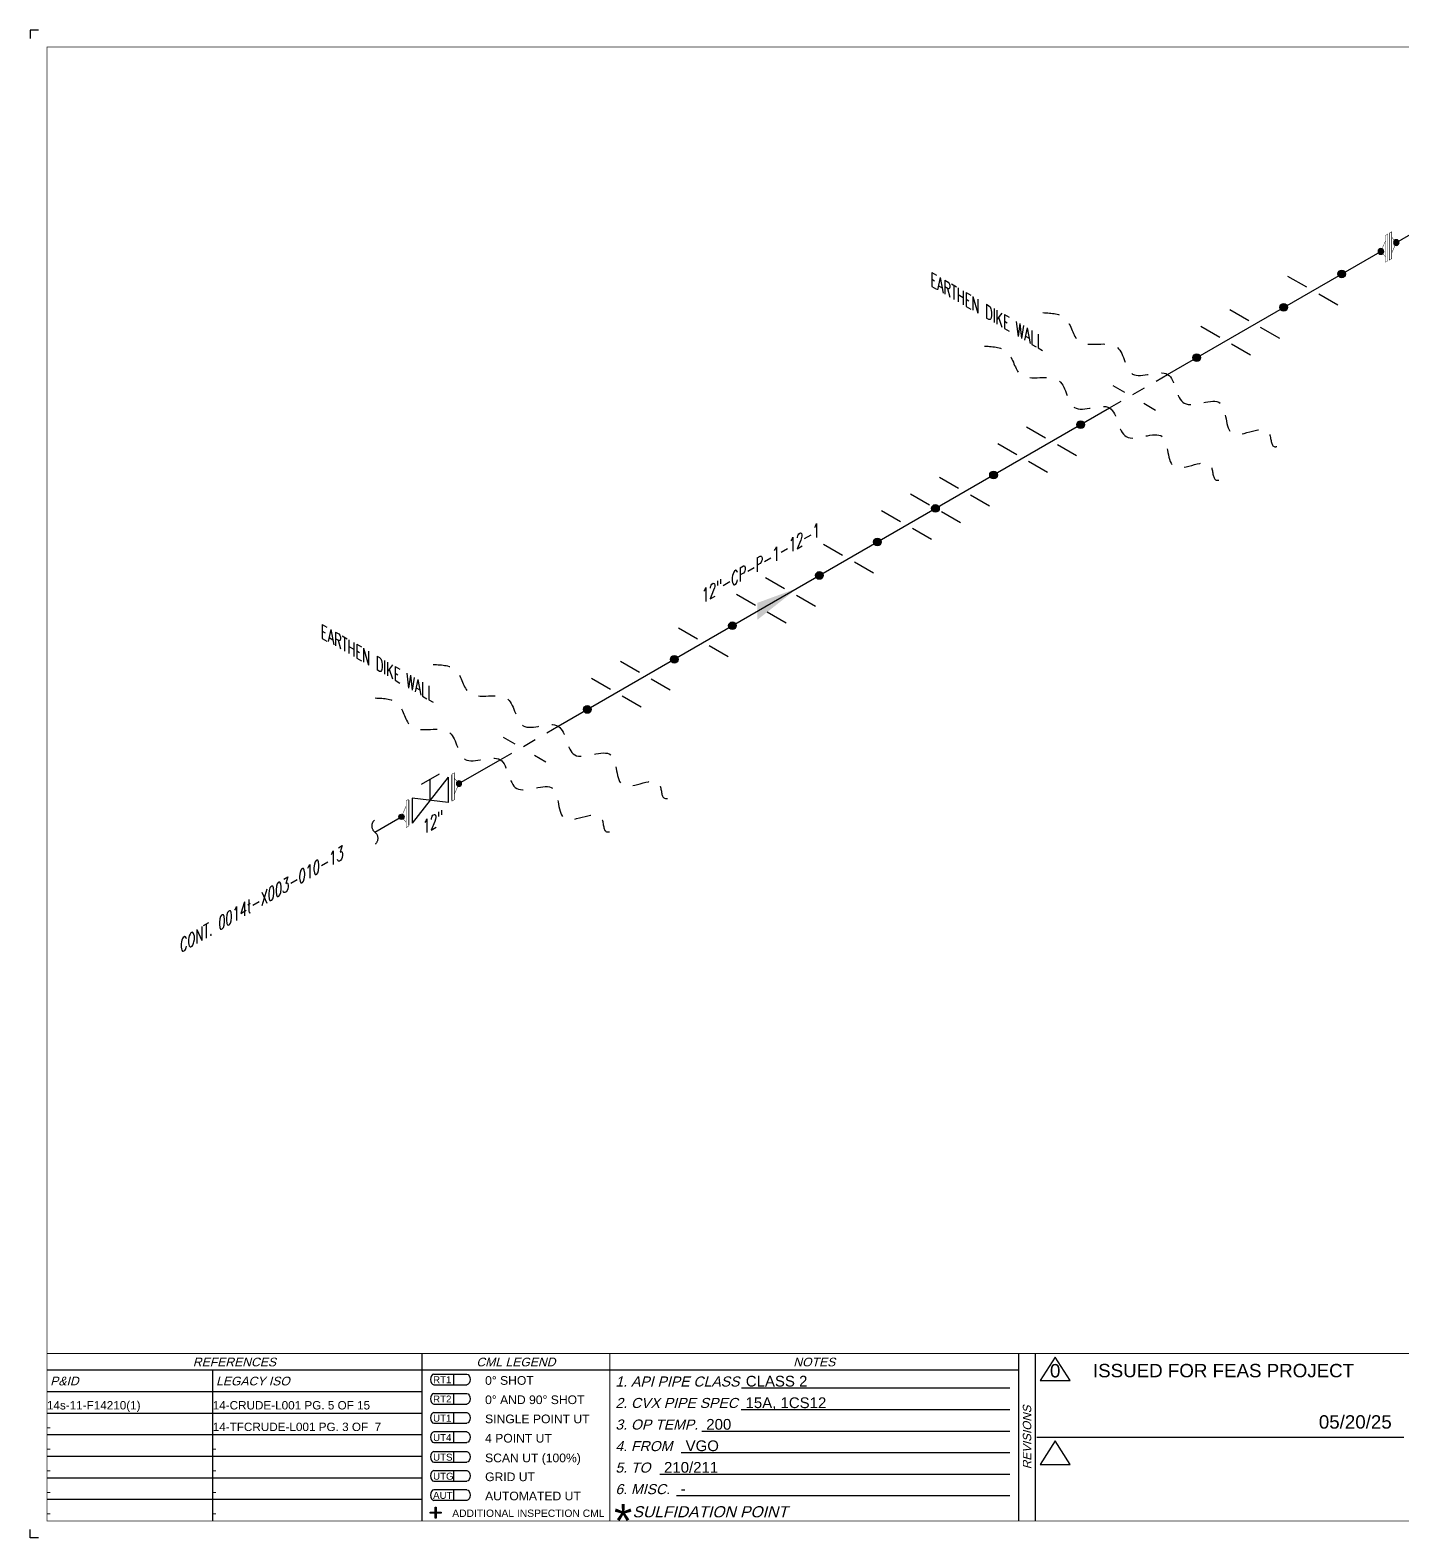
# Model space of a CAD drawing. Header units: inches. Extents: x 0.1 to 17.4, y 0.1 to 11.4.
# Drawn here: x 0.12 to 10.37, y 0.12 to 11.37 of the extents above; entities that cross this region are included whole.
import ezdxf
from ezdxf.enums import TextEntityAlignment as Align

# ---------------------------------------------------------------- set-up
doc = ezdxf.new("R2010")
doc.units = ezdxf.units.IN
doc.header["$MEASUREMENT"] = 0
doc.linetypes.add('HIDDEN2', pattern=[0.1875, 0.125, -0.0625])
for name, color, linetype in [('3', 1, 'Continuous'), ('BORDER', 3, 'Continuous'), ('BORDERTEXT', 7, 'Continuous'), ('COMP', 1, 'Continuous'), ('Continuation', 7, 'Continuous'), ('FITTINGS', 4, 'Continuous'), ('FLOW', 1, 'Continuous'), ('PIPE-ANNO', 150, 'HIDDEN2'), ('TEXT', 7, 'Continuous'), ('UNAS.PIPE', 251, 'Continuous'), ('WELD POINTS', 41, 'Continuous'), ('Welds', 7, 'Continuous')]:
    doc.layers.add(name, color=color, linetype=linetype)
doc.layers.add('PIPE', color=7, linetype='Continuous', lineweight=30)
doc.styles.add('FEASStandard', font='arial.ttf')
doc.styles.add('PART_Standard', font='romans', dxfattribs={"width": 0.8, "height": 0.09})
doc.styles.add('Richmond', font='arial.ttf')

# ---------------------------------------------------------------- blocks, each defined once
blk = doc.blocks.new('Border')
h = blk.add_hatch(color=256)
h.dxf.hatch_style = 1
h.paths.add_polyline_path([(3.147, 0.317), (3.11, 0.317), (3.11, 0.31), (3.147, 0.31), (3.147, 0.273), (3.154, 0.273), (3.154, 0.31), (3.191, 0.31), (3.191, 0.317), (3.154, 0.317), (3.154, 0.354), (3.147, 0.354)])
blk.add_line((5.432, 1.244), (7.435, 1.244))
for points in [[(5.43, 1.083), (7.435, 1.083)], [(5.136, 0.922), (7.435, 0.922)], [(4.982, 0.762), (7.435, 0.762)], [(4.822, 0.601), (7.435, 0.601)], [(3.147, 0.317), (3.147, 0.354), (3.154, 0.354), (3.154, 0.317)], [(4.947, 0.44), (7.435, 0.44)], [(3.147, 0.31), (3.11, 0.31), (3.11, 0.317), (3.147, 0.317)], [(3.154, 0.31), (3.154, 0.273), (3.147, 0.273), (3.147, 0.31)], [(3.154, 0.317), (3.191, 0.317), (3.191, 0.31), (3.154, 0.31)]]:
    blk.add_lwpolyline(points)
at = {"layer": 'BORDER'}
for p, q in [((7.625, 0.25), (7.625, 1.5)), ((7.5, 1.375), (0.25, 1.375)), ((1.487, 0.25), (1.487, 1.375)), ((1.487, 1.214), (0.25, 1.214)), ((3.048, 1.214), (1.487, 1.214)), ((1.487, 1.054), (0.25, 1.054)), ((3.048, 1.054), (1.487, 1.054)), ((1.487, 0.893), (0.25, 0.893)), ((3.048, 0.893), (1.487, 0.893)), ((1.487, 0.732), (0.25, 0.732)), ((3.048, 0.732), (1.487, 0.732)), ((1.487, 0.571), (0.25, 0.571)), ((3.048, 0.571), (1.487, 0.571)), ((1.487, 0.411), (0.25, 0.411)), ((3.048, 0.411), (1.487, 0.411))]:
    blk.add_line(p, q, dxfattribs=at)
at = {"layer": 'BORDER', "const_width": 0.005}
blk.add_lwpolyline([(0.25, 0.25), (17.25, 0.25), (17.25, 11.25), (0.25, 11.25)], close=True, dxfattribs=at)
at = {"layer": 'BORDER', "const_width": 0.00833}
for points in [[(17.25, 1.5), (0.25, 1.5)], [(3.048, 0.25), (3.048, 1.5)], [(4.45, 0.25), (4.45, 1.5)], [(7.5, 0.25), (7.5, 1.5)], [(7.634, 0.875), (10.375, 0.875)]]:
    blk.add_lwpolyline(points, dxfattribs=at)
at = {"layer": 'BORDERTEXT', "color": 7, "linetype": 'Continuous'}
for p, q in [((3.137, 1.346), (3.383, 1.346)), ((3.137, 1.267), (3.383, 1.267)), ((3.137, 1.202), (3.383, 1.202)), ((3.137, 1.123), (3.383, 1.123))]:
    blk.add_line(p, q, dxfattribs=at)
at = {"layer": 'BORDERTEXT'}
for p, q in [((3.283, 1.346), (3.283, 1.267)), ((3.283, 1.202), (3.283, 1.123)), ((3.283, 1.059), (3.283, 0.98)), ((3.283, 1.059), (3.283, 0.98)), ((3.283, 0.915), (3.283, 0.836)), ((3.283, 0.915), (3.283, 0.836)), ((3.283, 0.768), (3.283, 0.689)), ((3.283, 0.768), (3.283, 0.689)), ((3.283, 0.626), (3.283, 0.548)), ((3.283, 0.626), (3.283, 0.548)), ((3.283, 0.483), (3.283, 0.405)), ((3.283, 0.483), (3.283, 0.405))]:
    blk.add_line(p, q, dxfattribs=at)
at = {"layer": 'BORDERTEXT', "color": 7}
for p, q in [((3.383, 1.059), (3.137, 1.059)), ((3.137, 0.98), (3.383, 0.98)), ((3.383, 0.915), (3.137, 0.915)), ((3.137, 0.836), (3.383, 0.836)), ((3.383, 0.768), (3.137, 0.768)), ((3.137, 0.689), (3.383, 0.689)), ((3.383, 0.626), (3.137, 0.626)), ((3.137, 0.548), (3.383, 0.548)), ((3.383, 0.483), (3.137, 0.483)), ((3.137, 0.405), (3.383, 0.405))]:
    blk.add_line(p, q, dxfattribs=at)
at = {"layer": 'BORDERTEXT'}
for centre in [(3.137, 1.307), (3.137, 1.163), (3.137, 1.02), (3.137, 0.876), (3.137, 0.729), (3.137, 0.587), (3.137, 0.444)]:
    blk.add_ellipse(centre, major_axis=(0, -0.0394), ratio=0.624439, start_param=3.141593, end_param=6.283185, dxfattribs=at)
at = {"layer": 'BORDERTEXT', "extrusion": (0, 0, -1)}
for centre in [(3.383, 1.307), (3.383, 1.163), (3.383, 1.02), (3.383, 0.876), (3.383, 0.729), (3.383, 0.587), (3.383, 0.444)]:
    blk.add_ellipse(centre, major_axis=(0, -0.0394), ratio=0.624439, start_param=3.141593, end_param=6.283185, dxfattribs=at)
at = {"layer": 'BORDERTEXT', "style": 'FEASStandard', "oblique": 15}
for s, p in [('REFERENCES', (1.649, 1.437)), ('CML LEGEND', (3.749, 1.437)), ('NOTES', (5.975, 1.437))]:
    blk.add_text(s, height=0.065, dxfattribs=at).set_placement(p, align=Align.MIDDLE)
for s, p in [('P&ID', (0.275, 1.295)), ('LEGACY ISO', (1.512, 1.295))]:
    blk.add_text(s, height=0.065, dxfattribs=at).set_placement(p, align=Align.MIDDLE_LEFT)
at = {"layer": 'BORDERTEXT', "style": 'FEASStandard'}
for s, height, p in [('RT1', 0.0518, (3.131, 1.279)), ('0%%D SHOT', 0.0648, (3.519, 1.267)), ('RT2', 0.0518, (3.131, 1.135)), ('0%%D AND 90%%D SHOT', 0.0648, (3.519, 1.123)), ('UT1', 0.0518, (3.131, 0.992)), ('SINGLE POINT UT', 0.0648, (3.519, 0.98)), ('4 POINT UT', 0.0648, (3.519, 0.836)), ('UT4', 0.0518, (3.131, 0.847)), ('UTS', 0.0518, (3.131, 0.701)), ('SCAN UT (100%%%)', 0.0648, (3.519, 0.689)), ('UTG', 0.0518, (3.131, 0.559)), ('GRID UT', 0.0648, (3.519, 0.548)), ('AUT', 0.0518, (3.131, 0.416)), ('AUTOMATED UT', 0.0648, (3.519, 0.405)), ('ADDITIONAL INSPECTION CML', 0.055, (3.274, 0.281))]:
    blk.add_text(s, height=height, dxfattribs=at).set_placement(p)
at = {"layer": 'BORDERTEXT', "style": 'FEASStandard', "oblique": 15}
for s, height, p in [('1. API PIPE CLASS', 0.075, (4.491, 1.254)), ('2. CVX PIPE SPEC', 0.075, (4.491, 1.094)), ('3. OP TEMP.', 0.075, (4.491, 0.933)), ('4. FROM ', 0.075, (4.491, 0.772)), ('5. TO ', 0.075, (4.491, 0.612)), ('6. MISC. ', 0.075, (4.491, 0.451)), ('SULFIDATION POINT', 0.08333, (4.619, 0.278))]:
    blk.add_text(s, height=height, dxfattribs=at).set_placement(p)
blk.add_text('REVISIONS', height=0.0625, rotation=90, dxfattribs=at).set_placement((7.562, 0.875), align=Align.MIDDLE)
at = {"layer": 'BORDERTEXT', "insert": (4.481, 0.378), "char_height": 0.25, "attachment_point": 1, "style": 'FEASStandard'}
blk.add_mtext('*', dxfattribs=at)
blk = doc.blocks.new('BORDER TEXT')
at = {"layer": 'BORDERTEXT'}
for tag, p, height, style in [('API_PIPE_CLASS', (5.464, 1.254), 0.08, 'Richmond'), ('MATERIAL1', (12.263, 1.211), 0.08, 'Richmond'), ('P&ID_#1', (0.25, 1.083), 0.0625, 'FEASStandard'), ('LINE_#1', (1.487, 1.083), 0.0625, 'FEASStandard'), ('CVX_PIPE_SPEC', (5.462, 1.093), 0.08, 'Richmond'), ('OP_TEMP', (5.169, 0.932), 0.08, 'Richmond'), ('MATERIAL2', (12.263, 1.04), 0.08, 'Richmond'), ('P&ID_#2', (0.25, 0.922), 0.0625, 'FEASStandard'), ('LINE_#2', (1.487, 0.922), 0.0625, 'FEASStandard'), ('MATERIAL3', (12.263, 0.868), 0.08, 'Richmond'), ('P&ID_#3', (0.25, 0.762), 0.0625, 'FEASStandard'), ('LINE_#3', (1.487, 0.762), 0.0625, 'FEASStandard'), ('FROM', (5.015, 0.772), 0.08, 'Richmond'), ('TO', (4.854, 0.611), 0.08, 'Richmond'), ('MATERIAL4', (12.263, 0.696), 0.08, 'Richmond'), ('P&ID_#4', (0.25, 0.601), 0.0625, 'FEASStandard'), ('LINE_#4', (1.487, 0.601), 0.0625, 'FEASStandard'), ('MATERIAL5', (12.263, 0.525), 0.08, 'Richmond'), ('P&ID_#5', (0.25, 0.44), 0.0625, 'FEASStandard'), ('LINE_#5', (1.487, 0.44), 0.0625, 'FEASStandard'), ('MISC', (4.979, 0.451), 0.08, 'Richmond'), ('INSULATION', (12.928, 0.414), 0.0625, 'FEASStandard'), ('P&ID_#6', (0.25, 0.28), 0.0625, 'FEASStandard'), ('LINE_#6', (1.487, 0.28), 0.0625, 'FEASStandard'), ('PWHT', (12.928, 0.281), 0.0625, 'FEASStandard')]:
    blk.add_attdef(tag, p, '', height=height, dxfattribs=dict(at, style=style))
at = {"layer": 'BORDERTEXT', "style": 'FEASStandard'}
for tag, p in [('DR.BY', (11.075, 0.562)), ('DR.BY_DATE', (11.95, 0.562)), ('CHK_BY', (11.075, 0.354)), ('CHK._BY_DATE', (11.95, 0.354))]:
    blk.add_attdef(tag, text='', height=0.1, dxfattribs=at).set_placement(p, align=Align.MIDDLE_CENTER)
at = {"layer": 'BORDERTEXT', "style": 'PART_Standard', "width": 0.8}
for tag, p in [('PLANT_NUMBER', (13.938, 0.384)), ('SYSTEM_NUMBER', (14.812, 0.384)), ('CIRCUIT_NUMBER', (15.688, 0.384)), ('SHEET_NUMBER', (16.5, 0.384)), ('REVISION', (17.062, 0.384))]:
    blk.add_attdef(tag, text='', height=0.15, dxfattribs=at).set_placement(p, align=Align.MIDDLE_CENTER)
blk = doc.blocks.new('3_VALVE_FLANGE_GATE_30')
at = {"color": 0, "linetype": 'ByBlock', "lineweight": -2}
blk.add_wipeout([(-0.162, -0.187), (-0.135, -0.172), (0, 0), (0.135, -0.016), (0.162, 0), (0.162, 0.187), (0.135, 0.172), (0, 0), (-0.135, 0.016), (-0.162, 0)], dxfattribs=at)
for p, q in [((0.135, 0.172), (-0.135, -0.172)), ((0.068, 0.195), (-0.068, 0.117)), ((0, 0), (0, 0.156)), ((0.135, 0.172), (0.135, -0.016)), ((0.162, 0.187), (0.162, 0)), ((-0.162, 0), (-0.162, -0.187)), ((-0.135, 0.016), (-0.135, -0.172)), ((0.135, -0.016), (-0.135, 0.016))]:
    blk.add_line(p, q, dxfattribs=at)
blk = doc.blocks.new('AM9A04')
at = {"linetype": 'Continuous', "const_width": 0.01}
blk.add_lwpolyline([(0, -0.289), (0, 0.289), (-0.05, 0.318), (-0.05, -0.26)], close=True, dxfattribs=at)
at = {"const_width": 0.01}
blk.add_lwpolyline([(-0.05, -0.144), (-0.15, 0.087), (-0.05, 0.202)], dxfattribs=at)
blk = doc.blocks.new('A09')
at = {"layer": 'Welds'}
h = blk.add_hatch(color=256, dxfattribs=at)
h.dxf.hatch_style = 1
h.paths.add_polyline_path([(-0.03, 0, 1), (0.03, 0, 1)])
blk.add_circle((0, 0), 0.03, dxfattribs=at)
blk = doc.blocks.new('*U95')
blk.add_wipeout([(0.052, -0.03), (0.017, -0.07), (0.017, -0.11), (0, -0.1), (0, 0.1), (0.017, 0.09), (0.017, 0.05)]).dxf.layer = 'COMP'
at = {"layer": '3', "xscale": 0.65, "yscale": 0.65, "zscale": 0.65}
blk.add_blockref('A09', (0.052, -0.03), dxfattribs=at)
at = {"layer": 'COMP', "xscale": 0.3466300616258731, "yscale": 0.3466300616258731, "zscale": 0.3466300616258731, "rotation": 180}
blk.add_blockref('AM9A04', (0, 0), dxfattribs=at)
blk = doc.blocks.new('1_Text_30')
at = {"layer": 'TEXT', "style": 'PART_Standard', "oblique": 30, "width": 0.8}
blk.add_attdef('TEXT', (0, 0), '', height=0.09, rotation=30, dxfattribs=at)
blk = doc.blocks.new('1_Cont_30')
at = {"layer": 'Continuation', "style": 'PART_Standard', "oblique": 30, "width": 0.8}
blk.add_attdef('CONT', (0, 0), '', height=0.09, rotation=30, dxfattribs=at)
blk = doc.blocks.new('1_BREAK-PIPE_PIPE_00')
at = {"color": 0, "linetype": 'ByBlock', "lineweight": -2}
for centre, major_axis in [((0.03, -0.092), (0, 0.101)), ((-0.03, 0.092), (0, -0.101))]:
    blk.add_ellipse(centre, major_axis=major_axis, ratio=0.711978, start_param=0.427466, end_param=3.141593, dxfattribs=at)
blk = doc.blocks.new('1_Tilde_00')
at = {"layer": 'PIPE-ANNO', "xscale": -0.5000000000000001, "yscale": 0.5, "zscale": 0.5}
blk.add_blockref('1_BREAK-PIPE_PIPE_00', (0, 0), dxfattribs=at)
blk = doc.blocks.new('1_Text_330')
at = {"layer": 'TEXT', "style": 'PART_Standard', "oblique": 330, "width": 0.8}
blk.add_attdef('3/4"', (0, 0), '', height=0.09, rotation=330, dxfattribs=at)
blk = doc.blocks.new('2_WELD_SINGLE_00')
at = {"linetype": 'ByBlock', "lineweight": -2}
h = blk.add_hatch(color=0, dxfattribs=at)
edge = h.paths.add_edge_path()
edge.add_arc((0, 0), 0.0286, 0, 360)
at = {"color": 0, "linetype": 'ByBlock', "lineweight": -2}
blk.add_circle((0, 0), 0.0286, dxfattribs=at)
blk = doc.blocks.new('4_SUPPORT_I-BEAM_30')
at = {"color": 0, "linetype": 'ByBlock', "lineweight": -2}
for p, q in [((-0.044, 0.025), (-0.186, 0.107)), ((0.186, -0.107), (0.044, -0.025))]:
    blk.add_line(p, q, dxfattribs=at)
blk = doc.blocks.new('*U99')
blk.add_wipeout([(-0.023, 0.113), (-0.023, 0.073), (-0.058, 0.033), (-0.023, -0.047), (-0.023, -0.087), (0.022, -0.113), (0.022, -0.073), (0.057, -0.033), (0.022, 0.047), (0.022, 0.087)])
at = {"linetype": 'Continuous', "const_width": 0.003}
blk.add_lwpolyline([(0.005, -0.103), (0.022, -0.113), (0.022, 0.087), (0.005, 0.097)], close=True, dxfattribs=at)
at = {"const_width": 0.003}
blk.add_lwpolyline([(0.022, 0.047), (0.057, -0.033), (0.022, -0.073)], dxfattribs=at)
at = {"xscale": 0.3466300616258731, "yscale": 0.3466300616258731, "zscale": 0.3466300616258731}
blk.add_blockref('AM9A04', (-0.006, 0.003), dxfattribs=at)
at = {"layer": 'Welds', "xscale": 0.7, "yscale": 0.7, "zscale": 0.7}
for p in [(-0.058, 0.033), (0.057, -0.033)]:
    blk.add_blockref('A09', p, dxfattribs=at)
blk = doc.blocks.new('1_ARROW_FLOW_30')
at = {"color": 0, "linetype": 'ByBlock'}
blk.add_solid([(-0.15, -0.15), (0.15, 0.087), (-0.15, -0.023)], dxfattribs=at)

msp = doc.modelspace()

# ---------------------------------------------------------------- linework, layer by layer
for p, q in [((0.125, 11.375), (0.125, 11.312)), ((0.187, 11.375), (0.125, 11.375)), ((0.125, 0.125), (0.125, 0.187)), ((0.187, 0.125), (0.125, 0.125))]:
    msp.add_line(p, q)
at = {"layer": 'BORDERTEXT'}
for points in [[(7.772, 1.474), (7.659, 1.298), (7.885, 1.298)], [(7.772, 0.849), (7.659, 0.673), (7.885, 0.673)]]:
    msp.add_lwpolyline(points, close=True, dxfattribs=at)
at = {"layer": 'FITTINGS', "linetype": 'HIDDEN2', "lineweight": -2, "ltscale": 0.75}
for p, q in [((8.291, 8.671), (8.149, 8.753)), ((8.52, 8.538), (8.378, 8.621)), ((3.744, 6.046), (3.602, 6.128)), ((3.973, 5.913), (3.831, 5.996))]:
    msp.add_line(p, q, dxfattribs=at)
at = {"layer": 'PIPE'}
for p, q in [((8.611, 8.806), (10.491, 9.891)), ((4.065, 6.181), (8.178, 8.556)), ((3.272, 5.723), (3.632, 5.931))]:
    msp.add_line(p, q, dxfattribs=at)
at = {"layer": 'PIPE', "linetype": 'HIDDEN2', "ltscale": 0.75}
for p, q in [((8.178, 8.556), (8.611, 8.806)), ((3.632, 5.931), (4.065, 6.181))]:
    msp.add_line(p, q, dxfattribs=at)
at = {"layer": 'PIPE-ANNO'}
for points in [[(7.679, 9.267), (7.851, 9.221), (7.947, 9.055), (8.236, 9.007), (8.35, 8.809), (8.611, 8.806), (8.735, 8.592), (9.004, 8.592), (9.096, 8.365), (9.37, 8.365), (9.411, 8.267), (9.426, 8.268)], [(7.246, 9.017), (7.418, 8.971), (7.514, 8.805), (7.803, 8.757), (7.917, 8.559), (8.178, 8.556), (8.302, 8.342), (8.571, 8.342), (8.663, 8.115), (8.937, 8.115), (8.978, 8.017), (8.993, 8.018)]]:
    msp.add_spline(points, degree=3, dxfattribs=at)
at = {"layer": 'UNAS.PIPE'}
msp.add_line((2.697, 5.391), (3.272, 5.723), dxfattribs=at)

# ---------------------------------------------------------------- block references
msp.add_blockref('1_Tilde_00', (2.697, 5.391))
at = {"layer": 'BORDER'}
msp.add_blockref('Border', (0, 0), dxfattribs=at)
at = {"layer": 'BORDERTEXT'}
ref = msp.add_blockref('BORDER TEXT', (0, 0), dxfattribs=at)
ref.add_attrib('MISC', '-', (4.979, 0.451), dxfattribs={"height": 0.08, "style": 'Richmond'})
ref.add_attrib('TO', '210/211', (4.854, 0.611), dxfattribs={"height": 0.08, "style": 'Richmond'})
ref.add_attrib('FROM', 'VGO', (5.015, 0.772), dxfattribs={"height": 0.08, "style": 'Richmond'})
ref.add_attrib('OP_TEMP', '200', (5.169, 0.932), dxfattribs={"height": 0.08, "style": 'Richmond'})
ref.add_attrib('CVX_PIPE_SPEC', '15A, 1CS12', (5.462, 1.093), dxfattribs={"height": 0.08, "style": 'Richmond'})
ref.add_attrib('API_PIPE_CLASS', 'CLASS 2', (5.464, 1.254), dxfattribs={"height": 0.08, "style": 'Richmond'})
ref.add_attrib('LINE_#6', '-', (1.487, 0.28), dxfattribs={"height": 0.0625, "style": 'FEASStandard'})
ref.add_attrib('LINE_#5', '-', (1.487, 0.44), dxfattribs={"height": 0.0625, "style": 'FEASStandard'})
ref.add_attrib('LINE_#4', '-', (1.487, 0.601), dxfattribs={"height": 0.0625, "style": 'FEASStandard'})
ref.add_attrib('LINE_#3', '-', (1.487, 0.762), dxfattribs={"height": 0.0625, "style": 'FEASStandard'})
ref.add_attrib('LINE_#2', '14-TFCRUDE-L001 PG. 3 OF  7', (1.487, 0.922), dxfattribs={"height": 0.0625, "style": 'FEASStandard'})
ref.add_attrib('LINE_#1', '14-CRUDE-L001 PG. 5 OF 15', (1.487, 1.083), dxfattribs={"height": 0.0625, "style": 'FEASStandard'})
ref.add_attrib('P&ID_#6', '-', (0.25, 0.28), dxfattribs={"height": 0.0625, "style": 'FEASStandard'})
ref.add_attrib('P&ID_#5', '-', (0.25, 0.44), dxfattribs={"height": 0.0625, "style": 'FEASStandard'})
ref.add_attrib('P&ID_#4', '-', (0.25, 0.601), dxfattribs={"height": 0.0625, "style": 'FEASStandard'})
ref.add_attrib('P&ID_#3', '-', (0.25, 0.762), dxfattribs={"height": 0.0625, "style": 'FEASStandard'})
ref.add_attrib('P&ID_#2', '-', (0.25, 0.922), dxfattribs={"height": 0.0625, "style": 'FEASStandard'})
ref.add_attrib('P&ID_#1', '14s-11-F14210(1)', (0.25, 1.083), dxfattribs={"height": 0.0625, "style": 'FEASStandard'})
at = {"layer": 'Continuation'}
msp.add_blockref('1_Cont_30', (1.243, 4.488), dxfattribs=at).add_auto_attribs({'CONT': 'CONT. 0014t-X003-010-13'})
at = {"layer": 'FITTINGS'}
for p in [(9.694, 9.431), (9.261, 9.181), (9.044, 9.056), (7.745, 8.306), (7.529, 8.181), (7.096, 7.931), (6.879, 7.806), (6.663, 7.681), (6.23, 7.431), (5.797, 7.181), (5.58, 7.056), (5.147, 6.806), (4.714, 6.556), (4.498, 6.431)]:
    msp.add_blockref('4_SUPPORT_I-BEAM_30', p, dxfattribs=at)
at = {"layer": 'FLOW'}
msp.add_blockref('1_ARROW_FLOW_30', (5.699, 7.124), dxfattribs=at)
at = {"layer": 'TEXT'}
for name, p, values in [('1_Text_330', (6.84, 9.468), {'3/4"': 'EARTHEN DIKE WALL'}), ('1_Text_30', (5.136, 7.095), {'TEXT': '12"-CP-P-1-12-1'}), ('1_Text_330', (2.294, 6.843), {'3/4"': 'EARTHEN DIKE WALL'})]:
    msp.add_blockref(name, p, dxfattribs=at).add_auto_attribs(values)
at = {"layer": 'WELD POINTS'}
for p in [(9.91, 9.556), (9.477, 9.306), (8.828, 8.931), (7.962, 8.431), (7.312, 8.056), (6.879, 7.806), (6.446, 7.556), (6.013, 7.306), (5.364, 6.931), (4.931, 6.681), (4.281, 6.306)]:
    msp.add_blockref('2_WELD_SINGLE_00', p, dxfattribs=at)

# ---------------------------------------------------------------- texts
at = {"layer": 'BORDERTEXT', "style": 'FEASStandard'}
msp.add_text('ISSUED FOR FEAS PROJECT', height=0.1, dxfattribs=at).set_placement((9.028, 1.373), align=Align.MIDDLE_CENTER)
for tag, text, p in [('0', '', (7.772, 1.372)), ('05/20/25', '-', (10.011, 0.99))]:
    msp.add_attdef(tag, text=text, height=0.1, dxfattribs=at).set_placement(p, align=Align.MIDDLE_CENTER)

# ---------------------------------------------------------------- next in the draw order: block references
at = {"layer": 'COMP', "xscale": -1}
msp.add_blockref('*U99', (10.259, 9.757), dxfattribs=at)
at = {"layer": 'UNAS.PIPE'}
msp.add_blockref('3_VALVE_FLANGE_GATE_30', (3.109, 5.629), dxfattribs=at)

# ---------------------------------------------------------------- next in the draw order: block references
at = {"layer": 'COMP', "ltscale": 0.65, "xscale": -1, "rotation": 180}
msp.add_blockref('*U95', (3.272, 5.723), dxfattribs=at)
at = {"layer": 'UNAS.PIPE'}
ref = msp.add_blockref('1_Text_30', (3.055, 5.37), dxfattribs=at)
ref.add_attrib('TEXT', '12"', (3.055, 5.37), dxfattribs={"height": 0.09, "rotation": 30, "style": 'PART_Standard', "oblique": 30, "width": 0.8})

# ---------------------------------------------------------------- next in the draw order: wipeouts: each hides what was drawn before it
msp.add_wipeout([(2.895, 5.505), (2.929, 5.465), (2.929, 5.425), (2.947, 5.435), (2.947, 5.635), (2.929, 5.625), (2.929, 5.585)]).dxf.layer = 'UNAS.PIPE'

# ---------------------------------------------------------------- next in the draw order: hatches: boundary and pattern name
h = msp.add_hatch(color=256, dxfattribs=at)
h.dxf.hatch_style = 1
h.paths.add_polyline_path([(2.914, 5.505, 1), (2.875, 5.505, 1)])

# ---------------------------------------------------------------- next in the draw order: linework, layer by layer
at = {"layer": 'PIPE-ANNO'}
for points in [[(3.132, 6.642), (3.304, 6.596), (3.4, 6.43), (3.689, 6.382), (3.803, 6.184), (4.065, 6.181), (4.188, 5.967), (4.457, 5.967), (4.549, 5.74), (4.823, 5.74), (4.864, 5.642), (4.879, 5.643)], [(2.699, 6.392), (2.871, 6.346), (2.967, 6.18), (3.256, 6.132), (3.37, 5.934), (3.632, 5.931), (3.755, 5.717), (4.024, 5.717), (4.116, 5.49), (4.39, 5.49), (4.431, 5.392), (4.446, 5.393)]]:
    msp.add_spline(points, degree=3, dxfattribs=at)
at = {"layer": 'UNAS.PIPE'}
msp.add_circle((2.895, 5.505), 0.0195, dxfattribs=at)

# ---------------------------------------------------------------- next in the draw order: block references
at = {"layer": 'UNAS.PIPE', "xscale": -0.3466300616258731, "yscale": 0.3466300616258731, "zscale": 0.3466300616258731, "rotation": 180}
msp.add_blockref('AM9A04', (2.947, 5.535), dxfattribs=at)

doc.saveas('drawing.dxf')
